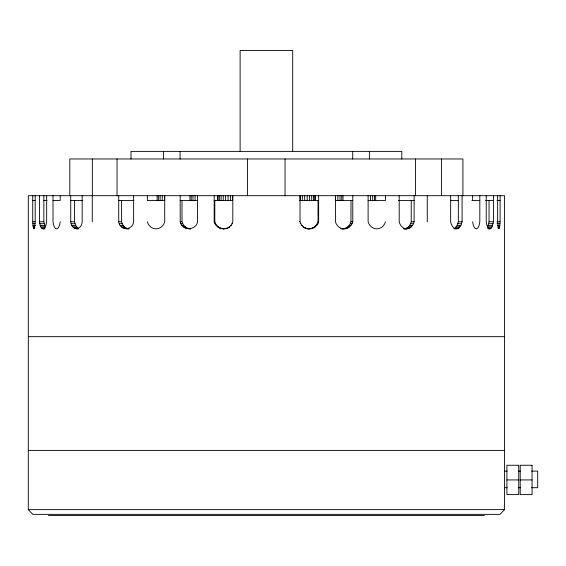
<?xml version="1.0" encoding="UTF-8"?>
<svg xmlns="http://www.w3.org/2000/svg" width="566" height="566" viewBox="0 0 566 566"><rect width="100%" height="100%" fill="white"/><g stroke="black" fill="none" stroke-linecap="round" stroke-linejoin="round"><path stroke-width="0.85" d="M497.656 195.695L497.656 221.752L498.108 226.881L498.879 228.862L499.651 226.881L500.103 221.752L500.103 195.695M32.722 195.695L32.722 221.752L33.182 226.881L33.953 228.862L34.717 226.881L35.177 221.752L35.177 195.695M493.418 195.695L493.418 221.752L492.08 226.881L487.701 226.881L489.045 221.752L489.045 200.428M462.097 195.695L462.097 221.752L460.894 225.445L458.863 227.964L455.099 227.964L457.13 225.445L458.333 221.752L458.333 195.695M414.114 195.695L414.114 221.752C413.3 226.563 408.581 229.867 403.77 228.862C407.64 228.791 410.463 225.303 411.227 221.752L411.227 200.428M341.008 228.714C345.529 229.563 349.915 226.075 350.977 221.752L350.977 200.428M342.296 228.862C346.986 229.506 351.698 226.4 352.788 221.752L352.788 195.695M227.511 228.19L225.572 228.636C229.011 227.85 231.841 225.141 232.817 221.752L232.817 195.695M318.651 195.695L318.651 221.752C317.307 226.888 311.675 229.789 306.638 228.636C311.505 229.761 316.741 226.563 318.028 221.752L318.028 200.428M488.076 228.862L490.623 228.636L492.08 226.881M504.532 509.626L500.033 514.36L32.8 514.36L28.3 509.626L28.3 195.695L504.532 195.695L504.532 509.626L28.3 509.626M228.169 227.964L229.959 226.881L229.336 226.881M454.116 228.862L457.646 228.636L458.863 227.964M39.471 195.695L39.471 221.752C39.945 224.235 40.2 228.013 43.066 228.862C45.938 228.013 46.186 224.235 46.66 221.752L46.66 195.695M70.736 195.695L70.736 221.752C71.217 230.751 81.695 230.751 82.176 221.752L82.176 195.695M118.719 195.695L118.719 221.752C119.575 230.772 132.777 230.772 133.626 221.752L133.626 195.695M180.193 195.695L180.193 221.752C181.835 230.914 195.914 230.914 197.555 221.752L197.477 195.695M214.181 195.695L214.181 221.752C215.526 226.853 221.15 229.838 226.188 228.636M32.722 200.428L35.071 200.428M43.851 200.428L47.049 200.428M53.013 200.428L60.201 200.428L60.201 195.695M70.736 200.428L82.417 200.428M118.719 200.428L133.88 200.428M164.72 200.428L147.358 200.428L147.358 195.695M180.193 200.428L197.633 200.428M214.181 200.428L232.612 200.428L232.612 195.695M299.4 200.428L318.651 200.428M335.348 200.428L352.788 200.428M368.112 200.428L385.474 200.428L385.474 195.695M398.471 200.428L414.114 200.428M450.416 200.428L458.333 200.428M471.888 200.428L479.819 200.428M485.508 200.428L493.418 200.428M496.976 200.428L500.103 200.428M32.722 221.752L35.071 221.752M39.471 221.752L43.851 221.752L45.188 226.881L40.816 226.881M70.736 221.752L74.493 221.752L75.695 225.445L77.726 227.964L73.969 227.964M118.719 221.752L121.605 221.752C122.369 225.303 125.185 228.791 129.055 228.862L126.176 228.862M180.193 221.752L182.004 221.752C183.002 225.664 186.568 228.855 190.685 228.862L188.874 228.862M214.181 221.752L214.804 221.752C215.936 225.834 219.87 228.862 224.115 228.862L223.499 228.862M299.4 221.752L300.015 221.752C300.992 225.141 303.822 227.85 307.26 228.636M318.028 221.752L318.651 221.752M350.977 221.752L352.788 221.752M411.227 221.752L414.114 221.752M458.333 221.752L462.097 221.752M489.045 221.752L493.418 221.752M496.976 221.752L500.103 221.752M32.828 223.704L35.177 223.704M39.776 223.704L44.148 223.704M71.217 223.704L74.974 223.704M119.341 223.704L122.228 223.704M180.922 223.704L182.733 223.704M214.96 223.704L215.582 223.704M232.032 223.704L232.654 223.704M300.178 223.704L300.794 223.704M317.25 223.704L317.866 223.704M350.248 223.704L352.059 223.704M410.605 223.704L413.484 223.704M457.852 223.704L461.615 223.704M488.741 223.704L493.12 223.704M496.87 223.704L500.004 223.704M32.984 225.445L35.333 225.445M40.228 225.445L44.608 225.445M71.939 225.445L75.695 225.445M120.282 225.445L123.169 225.445M182.019 225.445L183.83 225.445M216.141 225.445L216.757 225.445M230.857 225.445L231.473 225.445M301.353 225.445L301.975 225.445M316.069 225.445L316.691 225.445M349.151 225.445L350.962 225.445M409.664 225.445L412.543 225.445M457.13 225.445L460.894 225.445M488.288 225.445L492.668 225.445M497.5 225.445L499.849 225.445M33.182 226.881L34.745 226.881M72.873 226.881L76.629 226.881M121.499 226.881L124.386 226.881M183.434 226.881L185.245 226.881M217.655 226.881L218.278 226.881M303.489 226.881L302.874 226.881L305.98 228.409M314.555 226.881L315.17 226.881M347.736 226.881L349.547 226.881M408.447 226.881L411.333 226.881M456.203 226.881L459.96 226.881M498.08 226.881L499.651 226.881M33.415 227.964L34.986 227.964M41.502 227.964L45.004 227.964M122.928 227.964L125.815 227.964M185.096 227.964L186.914 227.964M219.445 227.964L220.068 227.964M304.664 227.964L305.279 227.964M312.765 227.964L313.38 227.964M346.067 227.964L347.885 227.964M407.011 227.964L409.897 227.964M487.885 227.964L491.387 227.964M497.847 227.964L499.41 227.964M42.266 228.636L44.021 228.636M75.186 228.636L78.193 228.636M124.513 228.636L127.4 228.636M186.943 228.636L188.754 228.636M221.426 228.636L222.042 228.636M310.784 228.636L311.406 228.636M340.965 228.636L344.107 228.862M344.227 228.636L346.038 228.636M403.558 228.636L406.657 228.862M405.433 228.636L408.312 228.636M453.89 228.636L457.646 228.636M487.998 228.636L490.623 228.636M43.066 228.862L44.82 228.862M76.46 228.862L78.709 228.862M308.711 228.862L309.333 228.862M28.3 336.664L504.532 336.664M28.3 450.395L504.532 450.395M504.532 471.117L507.15 471.117M518.498 471.117L520.239 471.117M531.587 471.117L537.7 471.117L537.7 487.701L531.587 487.701M506.903 479.933L518.746 479.933M520.211 479.933L532.054 479.933M504.532 487.701L507.15 487.701M518.498 487.701L520.239 487.701M48.443 515.548L484.39 515.548M456.373 228.862C452.871 228.586 451.208 224.78 450.656 221.752L450.656 195.695M489.823 228.862C486.958 228.013 486.703 224.235 486.229 221.752L486.229 195.695M342.175 228.636C338.857 227.808 336.296 225.02 335.426 221.752L335.426 195.695L335.461 200.428M404.994 228.636C401.91 227.709 399.9 224.78 399.2 221.752L399.2 195.695M479.819 195.695L479.819 221.752A9.764 3.736 -90 0 1 476.225 228.862A9.764 3.736 -90 0 1 472.631 221.752M472.631 195.695L472.631 200.428M462.917 195.695L462.917 158.968L69.809 158.968L69.809 195.695M441.515 158.968L441.515 195.695M427.266 195.695L427.266 221.752M415.578 158.968L415.578 195.695M401.818 158.968L401.818 151.384L131.008 151.384L131.008 158.968M375.675 195.695L375.675 200.428M374.43 195.695L374.43 200.428M372.683 195.695L372.683 200.428M370.532 195.695L370.532 200.428M369.393 151.384L369.393 158.968M368.112 195.695L368.112 221.752A9.764 9.021 -90 0 0 376.793 228.862A9.764 9.021 -90 0 0 385.474 221.752M352.738 151.384L352.738 158.968M342.989 195.695L342.989 200.428M341.751 195.695L341.751 200.428M339.996 195.695L339.996 200.428M337.852 195.695L337.852 200.428M315.361 195.695L315.361 200.428M314.717 195.695L314.717 200.428M313.472 195.695L313.472 200.428M311.717 195.695L311.717 200.428M309.574 195.695L309.574 200.428M307.182 195.695L307.182 200.428M304.706 195.695L304.706 200.428M302.322 195.695L302.322 200.428M300.178 195.695L300.178 200.428M300.015 195.695L300.015 221.752M292.714 151.384L292.714 50.452L240.118 50.452L240.118 151.384M285.045 158.968L285.045 195.695M247.462 158.968L247.462 195.695M230.468 195.695L230.468 200.428M228.077 195.695L228.077 200.428M225.601 195.695L225.601 200.428M223.216 195.695L223.216 200.428M221.073 195.695L221.073 200.428M219.332 195.695L219.332 200.428M218.094 195.695L218.094 200.428M217.464 195.695L217.464 200.428M214.804 200.428L214.804 221.752M195.086 195.695L195.086 200.428M192.949 195.695L192.949 200.428M191.202 195.695L191.202 200.428M189.971 195.695L189.971 200.428M182.004 200.428L182.004 221.752M180.087 151.384L180.087 158.968M164.72 195.695L164.72 221.752A9.764 9.021 -90 0 1 156.039 228.862A9.764 9.021 -90 0 1 147.358 221.752M164.642 195.695L164.642 200.428M163.44 151.384L163.44 158.968M162.251 195.695L162.251 200.428M160.114 195.695L160.114 200.428M158.367 195.695L158.367 200.428M157.136 195.695L157.136 200.428M121.605 200.428L121.605 221.752M117.028 158.968L117.028 195.695M92.35 158.968L92.35 195.695M92.272 195.695L92.272 221.752M74.493 200.428L74.493 221.752M53.013 195.695L53.013 221.752A9.764 3.736 -90 0 0 56.607 228.862A9.764 3.736 -90 0 0 60.201 221.752M43.851 195.695L43.851 221.752M518.746 465.259L506.903 465.259L506.903 494.613L518.746 494.613L518.746 465.259M532.054 465.259L520.211 465.259L520.211 494.613L532.054 494.613L532.054 465.259"/></g></svg>
